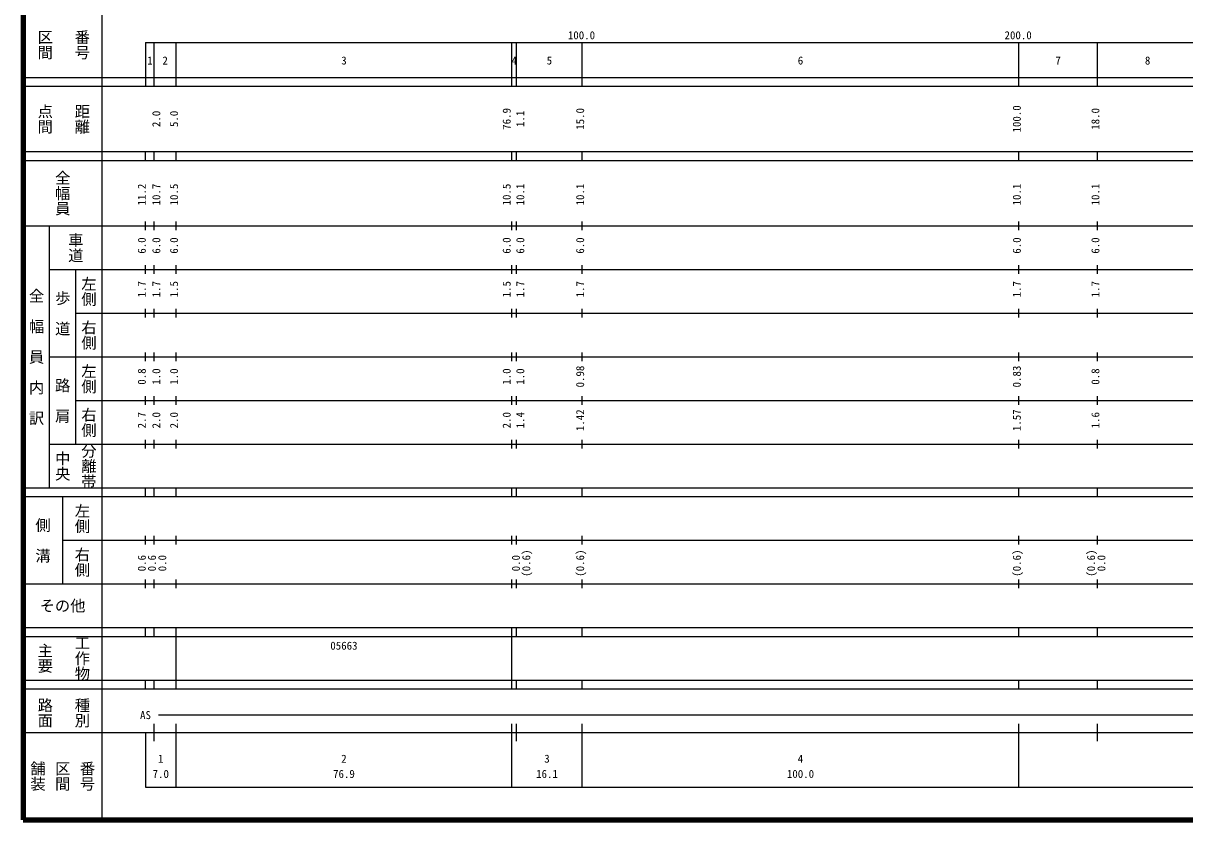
# Model space of a CAD drawing. Units: millimetres at full size, sheet at 1:1000; details may follow other scales. Extents: x 40000 to 680000, y 20000 to 380000.
# Drawn here: x 40000 to 306004, y 20000 to 202409 of the extents above; entities that cross this region are included whole.
import ezdxf
from ezdxf.enums import TextEntityAlignment as Align

# ---------------------------------------------------------------- set-up
doc = ezdxf.new("R2010")
doc.units = ezdxf.units.MM
doc.header["$LTSCALE"] = 1000
doc.layers.add('M-TTL', color=2, linetype='Continuous', lineweight=140)
doc.layers.add('M-TTL-BAND', color=7, linetype='Continuous', lineweight=25)
doc.styles.add('@ＭＳ ゴシック', font='')
doc.styles.add('ＭＳ ゴシック', font='')
doc.styles.get('@ＭＳ ゴシック').set_extended_font_data('@MS Gothic')
doc.styles.get('ＭＳ ゴシック').set_extended_font_data('MS Gothic')

msp = doc.modelspace()

# ---------------------------------------------------------------- linework, layer by layer
at = {"layer": 'M-TTL'}
for p, q in [((40000, 380000), (40000, 20000)), ((40000, 20000), (680000, 20000))]:
    msp.add_line(p, q, dxfattribs=at)
at = {"layer": 'M-TTL-BAND'}
for p, q in [((58000, 370000), (58000, 20000)), ((68000, 198000), (579000, 198000)), ((68000, 198000), (68000, 188000)), ((70000, 188000), (70000, 198000)), ((75000, 188000), (75000, 198000)), ((151900, 188000), (151900, 198000)), ((153000, 188000), (153000, 198000)), ((168000, 188000), (168000, 198000)), ((268000, 188000), (268000, 198000)), ((286000, 188000), (286000, 198000)), ((40000, 190000), (579000, 190000)), ((40000, 188000), (579000, 188000)), ((40000, 173000), (579000, 173000)), ((68000, 171000), (68000, 173000)), ((70000, 171000), (70000, 173000)), ((75000, 171000), (75000, 173000)), ((151900, 171000), (151900, 173000)), ((153000, 171000), (153000, 173000)), ((168000, 171000), (168000, 173000)), ((268000, 171000), (268000, 173000)), ((286000, 171000), (286000, 173000)), ((40000, 171000), (579000, 171000)), ((68000, 155000), (68000, 157000)), ((70000, 155000), (70000, 157000)), ((75000, 155000), (75000, 157000)), ((151900, 155000), (151900, 157000)), ((153000, 155000), (153000, 157000)), ((168000, 155000), (168000, 157000)), ((268000, 155000), (268000, 157000)), ((286000, 155000), (286000, 157000)), ((40000, 156000), (579000, 156000)), ((46000, 96000), (46000, 156000)), ((68000, 145000), (68000, 147000)), ((70000, 145000), (70000, 147000)), ((75000, 145000), (75000, 147000)), ((151900, 145000), (151900, 147000)), ((153000, 145000), (153000, 147000)), ((168000, 145000), (168000, 147000)), ((268000, 145000), (268000, 147000)), ((286000, 145000), (286000, 147000)), ((46000, 146000), (579000, 146000)), ((52000, 146000), (52000, 106000)), ((52000, 136000), (579000, 136000)), ((68000, 135000), (68000, 137000)), ((70000, 135000), (70000, 137000)), ((75000, 135000), (75000, 137000)), ((151900, 135000), (151900, 137000)), ((153000, 135000), (153000, 137000)), ((168000, 135000), (168000, 137000)), ((268000, 135000), (268000, 137000)), ((286000, 135000), (286000, 137000)), ((46000, 126000), (579000, 126000)), ((68000, 125000), (68000, 127000)), ((70000, 125000), (70000, 127000)), ((75000, 125000), (75000, 127000)), ((151900, 125000), (151900, 127000)), ((153000, 125000), (153000, 127000)), ((168000, 125000), (168000, 127000)), ((268000, 125000), (268000, 127000)), ((286000, 125000), (286000, 127000)), ((52000, 116000), (579000, 116000)), ((68000, 115000), (68000, 117000)), ((70000, 115000), (70000, 117000)), ((75000, 115000), (75000, 117000)), ((151900, 115000), (151900, 117000)), ((153000, 115000), (153000, 117000)), ((168000, 115000), (168000, 117000)), ((268000, 115000), (268000, 117000)), ((286000, 115000), (286000, 117000)), ((68000, 105000), (68000, 107000)), ((70000, 105000), (70000, 107000)), ((75000, 105000), (75000, 107000)), ((151900, 105000), (151900, 107000)), ((153000, 105000), (153000, 107000)), ((168000, 105000), (168000, 107000)), ((268000, 105000), (268000, 107000)), ((286000, 105000), (286000, 107000)), ((46000, 106000), (579000, 106000)), ((40000, 96000), (579000, 96000)), ((68000, 94000), (68000, 96000)), ((70000, 94000), (70000, 96000)), ((75000, 94000), (75000, 96000)), ((151900, 94000), (151900, 96000)), ((153000, 94000), (153000, 96000)), ((168000, 94000), (168000, 96000)), ((268000, 94000), (268000, 96000)), ((286000, 94000), (286000, 96000)), ((40000, 94000), (579000, 94000)), ((49000, 94000), (49000, 74000)), ((49000, 84000), (579000, 84000)), ((68000, 83000), (68000, 85000)), ((70000, 83000), (70000, 85000)), ((75000, 83000), (75000, 85000)), ((151900, 83000), (151900, 85000)), ((153000, 83000), (153000, 85000)), ((168000, 83000), (168000, 85000)), ((268000, 83000), (268000, 85000)), ((286000, 83000), (286000, 85000)), ((68000, 73000), (68000, 75000)), ((70000, 73000), (70000, 75000)), ((75000, 73000), (75000, 75000)), ((151900, 73000), (151900, 75000)), ((153000, 73000), (153000, 75000)), ((168000, 73000), (168000, 75000)), ((268000, 73000), (268000, 75000)), ((286000, 73000), (286000, 75000)), ((40000, 74000), (579000, 74000)), ((40000, 64000), (579000, 64000)), ((68000, 62000), (68000, 64000)), ((70000, 62000), (70000, 64000)), ((75000, 62000), (75000, 64000)), ((151900, 62000), (151900, 64000)), ((153000, 62000), (153000, 64000)), ((168000, 62000), (168000, 64000)), ((268000, 62000), (268000, 64000)), ((286000, 62000), (286000, 64000)), ((40000, 62000), (579000, 62000)), ((75000, 52000), (75000, 62000)), ((151900, 52000), (151900, 62000)), ((40000, 52000), (579000, 52000)), ((68000, 50000), (68000, 52000)), ((70000, 50000), (70000, 52000)), ((75000, 50000), (75000, 52000)), ((151900, 50000), (151900, 52000)), ((153000, 50000), (153000, 52000)), ((168000, 50000), (168000, 52000)), ((268000, 50000), (268000, 52000)), ((286000, 50000), (286000, 52000)), ((40000, 50000), (579000, 50000)), ((71000, 44000), (395500, 44000)), ((40000, 40000), (579000, 40000)), ((68000, 40000), (68000, 27500)), ((70000, 38000), (70000, 42000)), ((75000, 27500), (75000, 42000)), ((151900, 27500), (151900, 42000)), ((153000, 38000), (153000, 42000)), ((168000, 27500), (168000, 42000)), ((268000, 27500), (268000, 42000)), ((286000, 38000), (286000, 42000)), ((68000, 27500), (579000, 27500))]:
    msp.add_line(p, q, dxfattribs=at)

# ---------------------------------------------------------------- texts
at = {"layer": 'M-TTL-BAND', "style": '@ＭＳ ゴシック'}
for s, p in [('区間', (45000, 197500)), ('番号', (53500, 197500)), ('点間', (45000, 180500)), ('距離', (53500, 180500)), ('全幅員', (49000, 163500)), ('車道', (52000, 151000)), ('左側', (55000, 141000)), ('全\u3000幅\u3000員\u3000内\u3000訳', (43000, 126000)), ('歩\u3000道', (49000, 136000)), ('右側', (55000, 131000)), ('左側', (55000, 121000)), ('路\u3000肩', (49000, 116000)), ('右側', (55000, 111000)), ('中央', (49000, 101000)), ('分離帯', (55000, 101000)), ('左側', (53500, 89000)), ('側\u3000溝', (44500, 84000)), ('右側', (53500, 79000)), ('工作物', (53500, 57000)), ('主要', (45000, 57000)), ('路面', (45000, 44500)), ('種別', (53500, 44500)), ('舗装', (43333, 30000)), ('区間', (49000, 30000)), ('番号', (54667, 30000))]:
    msp.add_text(s, height=2566, rotation=270, dxfattribs=at).set_placement(p, align=Align.MIDDLE_CENTER)
at = {"layer": 'M-TTL-BAND', "style": 'ＭＳ ゴシック'}
for s, p in [('100.0', (167844, 198195)), ('200.0', (267844, 198195)), ('1', (69000, 192405)), ('2', (72500, 192405)), ('3', (113450, 192405)), ('4', (152450, 192405)), ('5', (160500, 192405)), ('6', (218000, 192405)), ('7', (277000, 192405)), ('8', (297500, 192405)), ('AS', (68000, 42500)), ('1', (71500, 32523)), ('2', (113450, 32523)), ('3', (159950, 32523)), ('4', (218000, 32523)), ('7.0', (71500, 29033)), ('76.9', (113450, 29033)), ('16.1', (159950, 29033)), ('100.0', (218000, 29033))]:
    msp.add_text(s, height=1833, dxfattribs=at).set_placement(p, align=Align.BOTTOM_CENTER)
for s, p in [('2.0', (71933, 180500)), ('5.0', (76000, 180500)), ('76.9', (152171, 180500)), ('1.1', (155291, 180500)), ('15.0', (169000, 180500)), ('100.0', (269000, 180500)), ('18.0', (287000, 180500)), ('11.2', (68611, 163174)), ('10.7', (71933, 163174)), ('10.5', (76000, 163174)), ('10.5', (152171, 163174)), ('10.1', (155291, 163174)), ('10.1', (169000, 163174)), ('10.1', (269000, 163174)), ('10.1', (287000, 163174)), ('6.0', (68611, 151500)), ('6.0', (71933, 151500)), ('6.0', (76000, 151500)), ('6.0', (152171, 151500)), ('6.0', (155291, 151500)), ('6.0', (169000, 151500)), ('6.0', (269000, 151500)), ('6.0', (287000, 151500)), ('1.7', (68611, 141500)), ('1.7', (71933, 141500)), ('1.5', (76000, 141500)), ('1.5', (152171, 141500)), ('1.7', (155291, 141500)), ('1.7', (169000, 141500)), ('1.7', (269000, 141500)), ('1.7', (287000, 141500)), ('0.8', (68611, 121500)), ('1.0', (71933, 121500)), ('1.0', (76000, 121500)), ('1.0', (152171, 121500)), ('1.0', (155291, 121500)), ('0.98', (169000, 121500)), ('0.83', (269000, 121500)), ('0.8', (287000, 121500)), ('2.7', (68611, 111500)), ('2.0', (71933, 111500)), ('2.0', (76000, 111500)), ('2.0', (152171, 111500)), ('1.4', (155291, 111500)), ('1.42', (169000, 111500)), ('1.57', (269000, 111500)), ('1.6', (287000, 111500)), ('0.6', (68611, 78764)), ('0.6', (70933, 78764)), ('0.0', (73303, 78764)), ('0.0', (154291, 78764)), ('(0.6)', (156661, 78764)), ('(0.6)', (169000, 78764)), ('(0.6)', (269000, 78764)), ('(0.6)', (286000, 78764)), ('0.0', (288370, 78764))]:
    msp.add_text(s, height=1833, rotation=90, dxfattribs=at).set_placement(p, align=Align.BOTTOM_CENTER)
msp.add_text('その他', height=2566, dxfattribs=at).set_placement((49000, 69000), align=Align.MIDDLE_CENTER)
msp.add_text('05663', height=1833, dxfattribs=at).set_placement((110325, 58405), align=Align.BOTTOM_LEFT)

doc.saveas('drawing.dxf')
